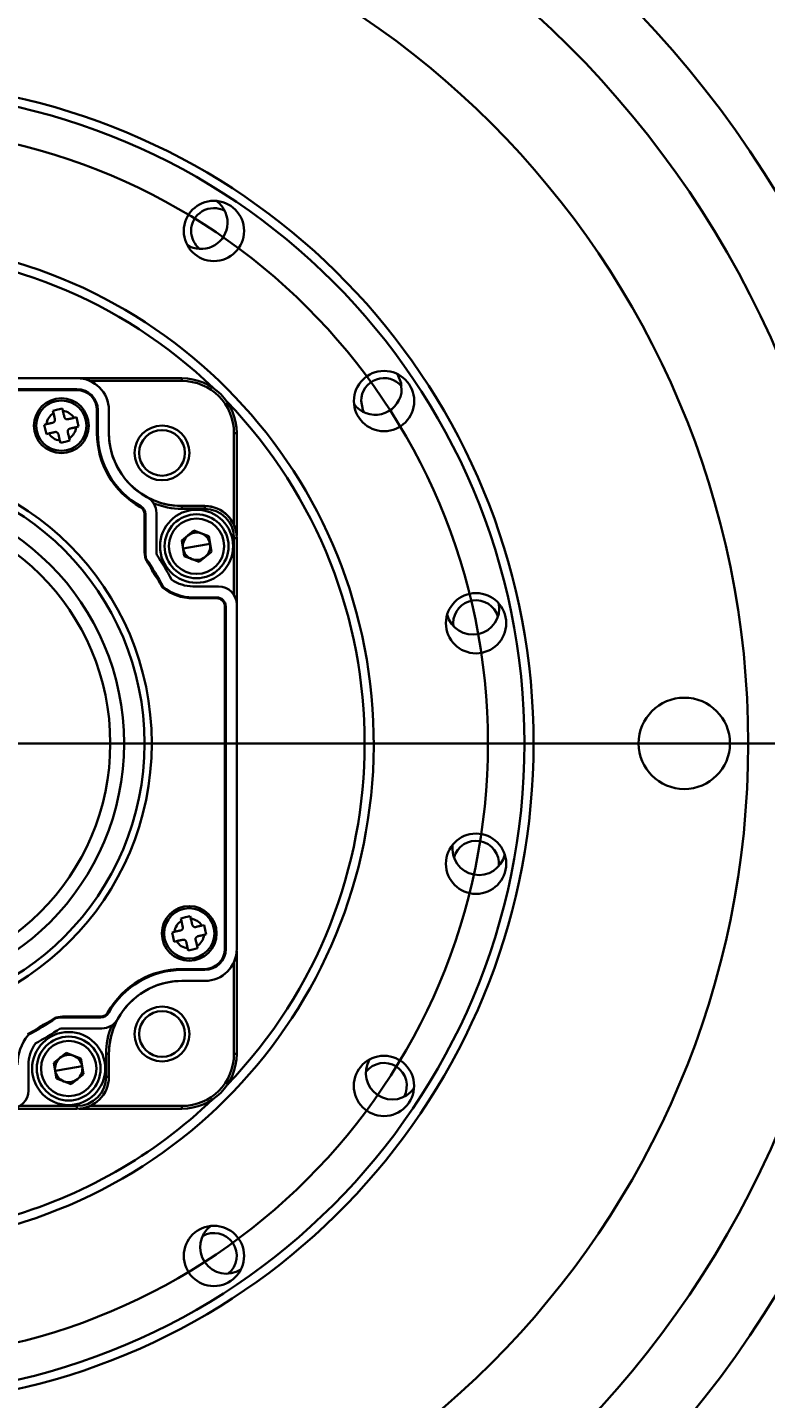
# Model space of a CAD drawing. Header units: millimetres. Extents: x 8 to 22425, y -1213 to 4973.
# Drawn here: x 10122.4 to 10203.2, y 3677.3 to 3827.5 of the extents above; entities that cross this region are included whole.
import ezdxf

# ---------------------------------------------------------------- set-up
doc = ezdxf.new("R2010")
doc.units = ezdxf.units.MM
doc.header["$PDSIZE"] = -1
doc.styles.get("Standard").update_dxf_attribs({"font": 'hyswlongfangsong.ttf'})
doc.dimstyles.new('ISO-25', dxfattribs={"dimscale": 25, "dimtxt": 3.5, "dimasz": 1.6, "dimexe": 1.25, "dimexo": 0.625, "dimtad": 1, "dimdec": 0, "dimzin": 9, "dimdsep": 46, "dimtxsty": 'Standard', "dimcen": 2.5, "dimadec": 0, "dimazin": 2, "dimtfac": 1, "dimtdec": 0, "dimtofl": 0, "dimtmove": 0, "dimatfit": 3, "dimfxl": 1, "dimarcsym": 0})

# ---------------------------------------------------------------- blocks, each defined once
blk = doc.blocks.new('*D170')
at = {"color": 0, "lineweight": -2, "transparency": 16777216}
for p, q in [((10120.92, 3749.07), (10816.81, 3749.07)), ((10785.56, 3709.07), (10785.56, 3165.07)), ((10540.92, 3125.07), (10816.81, 3125.07))]:
    blk.add_line(p, q, dxfattribs=at)
at = {"color": 0, "transparency": 16777216}
for points in [[(10778.89, 3709.07), (10792.22, 3709.07), (10785.56, 3749.07)], [(10778.89, 3165.07), (10792.22, 3165.07), (10785.56, 3125.07)]]:
    blk.add_solid(points, dxfattribs=at)
at = {"layer": 'Defpoints', "color": 0, "transparency": 16777216}
for p in [(10105.3, 3749.07), (10525.3, 3125.07), (10785.56, 3125.07)]:
    blk.add_point(p, dxfattribs=at)
at = {"color": 0, "transparency": 16777216, "insert": (10726.18, 3457.98), "char_height": 87.5, "attachment_point": 5, "rotation": 90}
blk.add_mtext('624', dxfattribs=at)
blk = doc.blocks.new('*D171')
at = {"color": 0, "lineweight": -2, "transparency": 16777216}
for p, q in [((10105.3, 3733.44), (10105.3, 3579.8)), ((10255.3, 3568.49), (10255.3, 3642.3)), ((10105.3, 3611.05), (9867.77, 3611.05)), ((10215.3, 3611.05), (10145.3, 3611.05))]:
    blk.add_line(p, q, dxfattribs=at)
at = {"color": 0, "transparency": 16777216}
for points in [[(10145.3, 3617.72), (10145.3, 3604.38), (10105.3, 3611.05)], [(10215.3, 3617.72), (10215.3, 3604.38), (10255.3, 3611.05)]]:
    blk.add_solid(points, dxfattribs=at)
at = {"layer": 'Defpoints', "color": 0, "transparency": 16777216}
for p in [(10105.3, 3749.07), (10255.3, 3611.05), (10255.3, 3552.87)]:
    blk.add_point(p, dxfattribs=at)
at = {"color": 0, "transparency": 16777216, "insert": (9939.68, 3670.42), "char_height": 87.5, "attachment_point": 5}
blk.add_mtext('150', dxfattribs=at)
blk = doc.blocks.new('*D173')
at = {"color": 0, "lineweight": -2, "transparency": 16777216}
for p, q in [((10120.92, 4329.07), (10815.43, 4329.07)), ((10784.18, 4289.07), (10784.18, 3789.07)), ((10120.92, 3749.07), (10815.43, 3749.07))]:
    blk.add_line(p, q, dxfattribs=at)
at = {"color": 0, "transparency": 16777216}
for points in [[(10777.51, 4289.07), (10790.84, 4289.07), (10784.18, 4329.07)], [(10777.51, 3789.07), (10790.84, 3789.07), (10784.18, 3749.07)]]:
    blk.add_solid(points, dxfattribs=at)
at = {"layer": 'Defpoints', "color": 0, "transparency": 16777216}
for p in [(10105.3, 4329.07), (10105.3, 3749.07), (10784.18, 3749.07)]:
    blk.add_point(p, dxfattribs=at)
at = {"color": 0, "transparency": 16777216, "insert": (10724.8, 4039.07), "char_height": 87.5, "attachment_point": 5, "rotation": 90}
blk.add_mtext('580', dxfattribs=at)
blk = doc.blocks.new('*D166')
at = {"color": 0, "lineweight": -2, "transparency": 16777216}
for p, q in [((9326.47, 4493.01), (8516.99, 4493.01)), ((8548.24, 3165.07), (8548.24, 4453.01)), ((10149.67, 3125.07), (8516.99, 3125.07))]:
    blk.add_line(p, q, dxfattribs=at)
at = {"color": 0, "transparency": 16777216}
for points in [[(8541.57, 4453.01), (8554.91, 4453.01), (8548.24, 4493.01)], [(8541.57, 3165.07), (8554.91, 3165.07), (8548.24, 3125.07)]]:
    blk.add_solid(points, dxfattribs=at)
at = {"layer": 'Defpoints', "color": 0, "transparency": 16777216}
for p in [(8548.24, 4493.01), (9342.1, 4493.01), (10165.3, 3125.07)]:
    blk.add_point(p, dxfattribs=at)
at = {"color": 0, "transparency": 16777216, "insert": (8488.87, 3809.04), "char_height": 87.5, "attachment_point": 5, "rotation": 90}
blk.add_mtext('1368', dxfattribs=at)

msp = doc.modelspace()

# ---------------------------------------------------------------- linework, layer by layer
at = {"color": 161, "lineweight": 30, "true_color": 0x67adff}
for p, q in [((10082.8, 3789.08), (10127.8, 3789.07)), ((10090.1, 3789.07), (10127.8, 3789.06)), ((10128.07, 3789.06), (10139.3, 3789.06)), ((10139.3, 3788.76), (10129.24, 3788.76)), ((10090.3, 3787.87), (10127.8, 3787.86)), ((10127.8, 3787.76), (10090.3, 3787.77)), ((10125.7, 3785.62), (10125.18, 3785.5)), ((10126.21, 3785.74), (10125.7, 3785.62)), ((10126.27, 3785.48), (10126.21, 3785.74)), ((10130, 3783.06), (10130, 3785.56)), ((10130.1, 3785.56), (10130.1, 3783.06)), ((10131.3, 3785.56), (10131.3, 3783.06)), ((10131.31, 3785.56), (10131.31, 3783.06)), ((10125.18, 3785.5), (10125.24, 3785.24)), ((10127.74, 3784.78), (10127.48, 3784.72)), ((10127.97, 3783.76), (10127.74, 3784.78)), ((10124.48, 3784.03), (10124.23, 3783.97)), ((10124.23, 3783.97), (10124.46, 3782.95)), ((10124.46, 3782.95), (10124.72, 3783.01)), ((10127.72, 3783.7), (10127.97, 3783.76)), ((10145, 3773.01), (10145, 3783.06)), ((10145.3, 3783.06), (10145.3, 3771.83)), ((10125.93, 3782.25), (10125.99, 3781.99)), ((10125.99, 3781.99), (10126.5, 3782.11)), ((10126.5, 3782.11), (10127.02, 3782.23)), ((10127.02, 3782.23), (10126.96, 3782.49)), ((10141.8, 3775.07), (10139.3, 3775.07)), ((10139.3, 3775.06), (10141.8, 3775.06)), ((10135.2, 3770.26), (10135.2, 3774.17)), ((10135.3, 3774.17), (10135.3, 3770.26)), ((10136.5, 3770.26), (10136.5, 3774.29)), ((10141.8, 3774.76), (10139.3, 3774.76)), ((10139.28, 3771.28), (10140.62, 3772.37)), ((10140.62, 3772.37), (10142.24, 3771.76)), ((10139.56, 3769.57), (10139.28, 3771.28)), ((10140.9, 3770.66), (10139.42, 3770.42)), ((10140.9, 3770.66), (10142.38, 3770.91)), ((10142.24, 3771.76), (10142.52, 3770.05)), ((10145, 3765.32), (10145, 3771.56)), ((10145.3, 3771.56), (10145.3, 3764.26)), ((10145.31, 3726.56), (10145.31, 3771.56)), ((10141.18, 3768.95), (10139.56, 3769.57)), ((10142.52, 3770.05), (10141.18, 3768.95)), ((10143.3, 3766.26), (10140.5, 3766.26)), ((10140.5, 3765.06), (10143.1, 3765.06)), ((10143.1, 3764.96), (10140.5, 3764.96)), ((10144, 3726.56), (10144, 3764.06)), ((10144.1, 3764.06), (10144.1, 3726.56)), ((10145.3, 3764.26), (10145.3, 3726.56)), ((10169, 3762.24), (10169.02, 3761.91)), ((10139.69, 3730.02), (10139.18, 3729.9)), ((10140.21, 3730.14), (10139.69, 3730.02)), ((10140.27, 3729.88), (10140.21, 3730.14)), ((10139.18, 3729.9), (10139.24, 3729.64)), ((10141.73, 3729.18), (10141.48, 3729.12)), ((10141.97, 3728.15), (10141.73, 3729.18)), ((10138.48, 3728.43), (10138.23, 3728.37)), ((10138.23, 3728.37), (10138.46, 3727.35)), ((10138.46, 3727.35), (10138.72, 3727.41)), ((10141.71, 3728.1), (10141.97, 3728.15)), ((10139.92, 3726.65), (10139.98, 3726.39)), ((10139.98, 3726.39), (10140.5, 3726.51)), ((10140.5, 3726.51), (10141.02, 3726.63)), ((10141.02, 3726.63), (10140.96, 3726.89)), ((10145.3, 3726.3), (10145.3, 3715.06)), ((10139.3, 3724.36), (10141.8, 3724.36)), ((10141.8, 3724.26), (10139.3, 3724.26)), ((10145, 3715.06), (10145, 3725.12)), ((10141.8, 3723.06), (10139.3, 3723.06)), ((10139.3, 3723.05), (10141.8, 3723.05)), ((10126.5, 3719.16), (10130.41, 3719.16)), ((10130.41, 3719.06), (10126.5, 3719.06)), ((10126.5, 3717.86), (10130.52, 3717.86)), ((10125.28, 3714.08), (10126.62, 3715.17)), ((10126.62, 3715.17), (10128.24, 3714.56)), ((10131, 3712.56), (10131, 3715.06)), ((10131.3, 3715.06), (10131.3, 3712.56)), ((10131.31, 3712.56), (10131.31, 3715.06)), ((10122.5, 3711.07), (10122.5, 3713.87)), ((10125.56, 3712.37), (10125.28, 3714.08)), ((10126.9, 3713.46), (10128.38, 3713.71)), ((10128.24, 3714.56), (10128.52, 3712.85)), ((10126.9, 3713.46), (10125.42, 3713.22)), ((10127.18, 3711.76), (10125.56, 3712.37)), ((10128.52, 3712.85), (10127.18, 3711.76)), ((10127.8, 3709.05), (10097.3, 3709.06)), ((10127.8, 3709.06), (10120.5, 3709.07)), ((10121.55, 3709.37), (10127.8, 3709.36)), ((10139.3, 3709.06), (10128.06, 3709.06)), ((10129.24, 3709.36), (10139.3, 3709.36))]:
    msp.add_line(p, q, dxfattribs=at)
msp.add_line((10255.3, 3749.07), (10105.3, 3749.07))
at = {"color": 161, "lineweight": 30, "true_color": 0x67adff, "flags": 128}
for points in [[(10139.3, 3789.06), (10139.3, 3789.06), (10139.3, 3789.04), (10139.3, 3789.01), (10139.3, 3788.98), (10139.3, 3788.93), (10139.3, 3788.88), (10139.3, 3788.82), (10139.3, 3788.76)], [(10162.92, 3789.5), (10163.32, 3788.52), (10163.33, 3787.46)], [(10158.92, 3786.57), (10159.11, 3785.61), (10159.26, 3785.32)], [(10125.17, 3784.19), (10125.09, 3784.17), (10125, 3784.15), (10124.91, 3784.13), (10124.83, 3784.11), (10124.74, 3784.09), (10124.66, 3784.07), (10124.57, 3784.05), (10124.48, 3784.03)], [(10125.24, 3785.24), (10125.26, 3785.16), (10125.28, 3785.07), (10125.3, 3784.99), (10125.32, 3784.9), (10125.34, 3784.81), (10125.36, 3784.72), (10125.38, 3784.64), (10125.4, 3784.55)], [(10126.43, 3784.79), (10126.41, 3784.87), (10126.39, 3784.96), (10126.37, 3785.05), (10126.35, 3785.14), (10126.33, 3785.22), (10126.31, 3785.31), (10126.29, 3785.39), (10126.27, 3785.48)], [(10127.48, 3784.72), (10127.4, 3784.7), (10127.31, 3784.68), (10127.23, 3784.66), (10127.14, 3784.64), (10127.05, 3784.62), (10126.97, 3784.6), (10126.88, 3784.58), (10126.79, 3784.56)], [(10124.72, 3783.01), (10124.81, 3783.03), (10124.89, 3783.05), (10124.98, 3783.07), (10125.06, 3783.09), (10125.15, 3783.11), (10125.24, 3783.13), (10125.32, 3783.15), (10125.41, 3783.17)], [(10125.77, 3782.94), (10125.79, 3782.85), (10125.81, 3782.77), (10125.83, 3782.68), (10125.85, 3782.59), (10125.87, 3782.51), (10125.89, 3782.42), (10125.91, 3782.33), (10125.93, 3782.25)], [(10126.96, 3782.49), (10126.94, 3782.57), (10126.92, 3782.66), (10126.9, 3782.74), (10126.88, 3782.83), (10126.86, 3782.92), (10126.84, 3783), (10126.82, 3783.09), (10126.8, 3783.18)], [(10127.03, 3783.54), (10127.11, 3783.56), (10127.2, 3783.58), (10127.29, 3783.6), (10127.37, 3783.62), (10127.46, 3783.64), (10127.55, 3783.66), (10127.63, 3783.68), (10127.72, 3783.7)], [(10145.3, 3783.06), (10145.3, 3783.06), (10145.28, 3783.06), (10145.25, 3783.06), (10145.21, 3783.06), (10145.17, 3783.06), (10145.12, 3783.06), (10145.06, 3783.06), (10145, 3783.06)], [(10139.3, 3775.06), (10139.3, 3775.06), (10139.3, 3775.04), (10139.3, 3775.01), (10139.3, 3774.98), (10139.3, 3774.93), (10139.3, 3774.88), (10139.3, 3774.82), (10139.3, 3774.76)], [(10141.8, 3775.06), (10141.8, 3775.06), (10141.8, 3775.04), (10141.8, 3775.01), (10141.8, 3774.98), (10141.8, 3774.93), (10141.8, 3774.88), (10141.8, 3774.82), (10141.8, 3774.76)], [(10145.3, 3771.56), (10145.29, 3771.56), (10145.28, 3771.56), (10145.25, 3771.56), (10145.21, 3771.56), (10145.17, 3771.56), (10145.12, 3771.56), (10145.06, 3771.56), (10145, 3771.56)], [(10139.17, 3728.59), (10139.08, 3728.57), (10139, 3728.55), (10138.91, 3728.53), (10138.82, 3728.51), (10138.74, 3728.49), (10138.65, 3728.47), (10138.57, 3728.45), (10138.48, 3728.43)], [(10139.24, 3729.64), (10139.26, 3729.56), (10139.28, 3729.47), (10139.3, 3729.38), (10139.32, 3729.3), (10139.34, 3729.21), (10139.36, 3729.12), (10139.38, 3729.04), (10139.4, 3728.95)], [(10140.43, 3729.19), (10140.41, 3729.27), (10140.39, 3729.36), (10140.37, 3729.45), (10140.35, 3729.53), (10140.33, 3729.62), (10140.31, 3729.71), (10140.29, 3729.79), (10140.27, 3729.88)], [(10141.48, 3729.12), (10141.39, 3729.1), (10141.31, 3729.08), (10141.22, 3729.06), (10141.14, 3729.04), (10141.05, 3729.02), (10140.96, 3729), (10140.88, 3728.98), (10140.79, 3728.96)], [(10138.72, 3727.41), (10138.8, 3727.43), (10138.89, 3727.45), (10138.97, 3727.47), (10139.06, 3727.49), (10139.15, 3727.51), (10139.23, 3727.53), (10139.32, 3727.55), (10139.41, 3727.57)], [(10139.77, 3727.34), (10139.79, 3727.25), (10139.81, 3727.17), (10139.83, 3727.08), (10139.85, 3726.99), (10139.87, 3726.91), (10139.88, 3726.82), (10139.9, 3726.73), (10139.92, 3726.65)], [(10140.96, 3726.89), (10140.94, 3726.97), (10140.92, 3727.06), (10140.9, 3727.14), (10140.88, 3727.23), (10140.86, 3727.32), (10140.84, 3727.4), (10140.82, 3727.49), (10140.8, 3727.58)], [(10141.02, 3727.94), (10141.11, 3727.96), (10141.2, 3727.98), (10141.28, 3728), (10141.37, 3728.02), (10141.46, 3728.04), (10141.54, 3728.06), (10141.63, 3728.08), (10141.71, 3728.1)], [(10131, 3715.06), (10131.05, 3715.06), (10131.11, 3715.06), (10131.16, 3715.06), (10131.21, 3715.06), (10131.25, 3715.06), (10131.27, 3715.06), (10131.29, 3715.06), (10131.3, 3715.06)], [(10145.3, 3715.06), (10145.29, 3715.06), (10145.27, 3715.06), (10145.25, 3715.06), (10145.21, 3715.06), (10145.16, 3715.06), (10145.11, 3715.06), (10145.05, 3715.06), (10145, 3715.06)], [(10131, 3712.56), (10131.05, 3712.56), (10131.11, 3712.56), (10131.16, 3712.56), (10131.21, 3712.56), (10131.25, 3712.56), (10131.27, 3712.56), (10131.29, 3712.56), (10131.3, 3712.56)], [(10127.8, 3709.36), (10127.8, 3709.31), (10127.8, 3709.25), (10127.8, 3709.2), (10127.8, 3709.15), (10127.8, 3709.12), (10127.8, 3709.09), (10127.8, 3709.07), (10127.8, 3709.06)], [(10139.3, 3709.06), (10139.3, 3709.07), (10139.3, 3709.09), (10139.3, 3709.11), (10139.3, 3709.15), (10139.3, 3709.2), (10139.3, 3709.25), (10139.3, 3709.31), (10139.3, 3709.36)]]:
    msp.add_lwpolyline(points, dxfattribs=at)
at = {"color": 161, "lineweight": 30, "true_color": 0x67adff}
for centre, radius in [((10105.3, 3749.07), 116), ((10105.3, 3749.07), 108), ((10105.3, 3749.07), 96), ((10105.3, 3749.07), 71.5), ((10105.3, 3749.07), 67.5), ((10142.8, 3805.19), 3.3), ((10161.43, 3786.56), 3.3), ((10126.1, 3783.86), 3), ((10126.1, 3783.86), 2.75), ((10137.12, 3780.88), 3), ((10137.12, 3780.88), 2.5), ((10105.3, 3749.07), 30.69), ((10105.3, 3749.07), 29.9), ((10105.3, 3749.07), 27.67), ((10105.3, 3749.07), 26.15), ((10140.9, 3770.66), 4), ((10140.9, 3770.66), 3.5), ((10140.9, 3770.66), 3.03), ((10171.5, 3762.23), 3.3), ((10194.3, 3749.07), 5), ((10171.5, 3735.89), 3.3), ((10140.1, 3728.26), 3), ((10140.1, 3728.26), 2.75), ((10137.12, 3717.24), 3), ((10137.12, 3717.24), 2.5), ((10126.9, 3713.46), 4), ((10126.9, 3713.46), 3.5), ((10126.9, 3713.46), 3.03), ((10161.42, 3711.56), 3.3), ((10142.8, 3692.94), 3.3)]:
    msp.add_circle(centre, radius, dxfattribs=at)
for centre, radius, start, end in [((10105.3, 3749.07), 72.5, 276.7288, 83.263), ((10141.39, 3806.11), 2.9, 350.1764, 54.851), ((10142.8, 3805.19), 2.5, 61.493, 180), ((10141.39, 3806.11), 2.9, 239.0712, 350.1764), ((10142.8, 3805.19), 2.5, 180, 232.4333), ((10105.3, 3749.07), 55, 275.0549, 89.9959), ((10105.3, 3749.07), 54, 46.1159, 89.9959), ((10127.8, 3785.56), 3.51, 359.9959, 89.9959), ((10127.8, 3785.56), 3.5, 359.9959, 89.9959), ((10139.3, 3783.06), 6, 359.9959, 89.9959), ((10139.3, 3783.06), 5.7, 359.9959, 89.9959), ((10161.42, 3786.57), 2.5, 38.993, 180), ((10127.8, 3785.56), 2.3, 359.9959, 89.9959), ((10127.8, 3785.56), 2.2, 359.9959, 89.9959), ((10160.47, 3787.95), 2.9, 216.5712, 350.1764), ((10105.3, 3749.07), 54, 316.1159, 43.8758), ((10126.1, 3783.86), 1.63, 121.9646, 174.08), ((10126.1, 3783.86), 1.63, 31.7782, 83.8936), ((10126.1, 3783.86), 1.63, 211.7782, 263.8936), ((10126.1, 3783.86), 1.63, 301.9646, 354.08), ((10139.3, 3783.06), 9.3, 179.9959, 240.6424), ((10139.3, 3783.06), 9.2, 179.9959, 240.6424), ((10139.3, 3783.06), 8, 179.9959, 241.3105), ((10139.3, 3783.06), 7.99, 179.9959, 269.9959), ((10134.3, 3774.17), 1, 359.9959, 60.6424), ((10134.5, 3774.29), 2, 359.9959, 61.3105), ((10139.3, 3783.06), 8, 241.3105, 269.9959), ((10139.3, 3783.06), 8.3, 247.9401, 269.9959), ((10141.8, 3771.56), 3.51, 359.9959, 89.9959), ((10141.8, 3771.56), 3.5, 359.9959, 89.9959), ((10134.3, 3774.17), 0.9, 359.9959, 60.6424), ((10141.8, 3771.56), 3.2, 359.9959, 89.9959), ((10140.9, 3770.66), 1.5, 69.3129, 129.3129), ((10140.9, 3770.66), 1.5, 9.3129, 69.3129), ((10140.9, 3770.66), 1.5, 129.3129, 189.3129), ((10140.9, 3770.66), 1.5, 309.3129, 9.3129), ((10140.5, 3770.26), 5.3, 179.9959, 191.2289), ((10140.5, 3770.26), 5.2, 179.9959, 191.0091), ((10105.3, 3749.07), 36.15, 32.1927, 33.9056), ((10105.3, 3749.07), 36.25, 28.2369, 33.8737), ((10140.5, 3770.26), 4, 179.9959, 187.7807), ((10105.3, 3749.07), 37.45, 28.6364, 33.4741), ((10140.9, 3770.66), 1.5, 189.3129, 249.3129), ((10140.9, 3770.66), 1.5, 249.3129, 309.3129), ((10140.5, 3770.26), 5, 202.804, 219.3066), ((10105.3, 3749.07), 36.15, 28.205, 29.9179), ((10140.5, 3770.26), 5.3, 230.8817, 269.9959), ((10140.5, 3770.26), 5.2, 231.1015, 269.9959), ((10140.5, 3770.26), 4, 234.3299, 269.9959), ((10143.3, 3764.26), 2, 359.9959, 89.9959), ((10143.1, 3764.06), 1, 359.9959, 89.9959), ((10143.1, 3764.06), 0.9, 359.9959, 89.9959), ((10171.5, 3762.24), 2.5, 16.493, 180), ((10171.15, 3763.88), 2.9, 194.0712, 9.851), ((10171.81, 3737.55), 2.9, 171.5712, 347.351), ((10171.5, 3735.9), 2.5, 353.993, 164.9333), ((10140.1, 3728.26), 1.62, 121.9646, 174.08), ((10140.1, 3728.26), 1.62, 31.7782, 83.8936), ((10140.1, 3728.26), 1.63, 211.7782, 263.8936), ((10140.1, 3728.26), 1.63, 301.9646, 354.08), ((10141.8, 3726.56), 3.5, 269.9959, 359.9959), ((10141.8, 3726.56), 2.3, 269.9959, 359.9959), ((10141.8, 3726.56), 2.2, 269.9959, 359.9959), ((10141.8, 3726.56), 3.51, 269.9959, 359.9959), ((10139.3, 3715.06), 9.3, 89.9959, 150.6424), ((10139.3, 3715.06), 9.2, 89.9959, 150.6424), ((10139.3, 3715.06), 7.99, 89.9959, 179.9959), ((10139.3, 3715.06), 8, 89.9959, 151.3105), ((10130.41, 3720.06), 0.9, 269.9959, 330.6424), ((10130.41, 3720.06), 1, 269.9959, 330.6424), ((10105.3, 3749.07), 36.25, 298.2369, 303.8737), ((10126.5, 3713.86), 5, 112.804, 129.3066), ((10105.3, 3749.07), 36.15, 302.1927, 303.9056), ((10126.5, 3713.86), 5.3, 89.9959, 101.2289), ((10126.5, 3713.86), 5.2, 89.9959, 101.0091), ((10130.52, 3719.86), 2, 269.9959, 331.3105), ((10139.3, 3715.06), 8.3, 157.9401, 179.9959), ((10139.3, 3715.06), 8, 151.3105, 179.9959), ((10126.5, 3713.86), 5.2, 141.1015, 179.9959), ((10105.3, 3749.07), 36.15, 298.205, 299.9179), ((10105.3, 3749.07), 37.45, 298.6364, 303.4741), ((10126.5, 3713.86), 4, 89.9959, 97.7807), ((10126.5, 3713.86), 4, 144.3299, 179.9959), ((10139.3, 3715.06), 5.7, 269.9959, 359.9959), ((10139.3, 3715.06), 6, 269.9959, 359.9959), ((10126.9, 3713.46), 1.5, 129.3129, 189.3129), ((10126.9, 3713.46), 1.5, 69.3129, 129.3129), ((10126.9, 3713.46), 1.5, 9.3129, 69.3129), ((10126.9, 3713.46), 1.5, 309.3129, 9.3129), ((10162.34, 3712.97), 2.9, 149.0712, 324.851), ((10161.42, 3711.57), 2.5, 331.493, 142.4333), ((10126.9, 3713.46), 1.5, 189.3129, 249.3129), ((10126.9, 3713.46), 1.5, 249.3129, 309.3129), ((10127.8, 3712.56), 3.2, 269.9959, 359.9959), ((10127.8, 3712.56), 3.5, 269.9959, 359.9959), ((10127.8, 3712.56), 3.51, 269.9959, 359.9959), ((10120.5, 3711.07), 2, 269.9959, 359.9959), ((10105.3, 3749.07), 54, 285.419, 313.8758), ((10144.19, 3693.89), 2.9, 126.5712, 302.351), ((10142.8, 3692.94), 2.5, 308.993, 119.9333)]:
    msp.add_arc(centre, radius, start, end, dxfattribs=at)
for points, knots in [([(10125.4, 3784.55), (10125.4, 3784.52), (10125.41, 3784.45), (10125.38, 3784.35), (10125.33, 3784.27), (10125.25, 3784.21), (10125.2, 3784.2), (10125.17, 3784.19)], [0, 0, 0, 0, 0.213337, 0.426744, 0.638252, 0.848949, 1, 1, 1, 1]), ([(10126.79, 3784.56), (10126.76, 3784.56), (10126.69, 3784.55), (10126.59, 3784.58), (10126.51, 3784.64), (10126.46, 3784.71), (10126.44, 3784.77), (10126.43, 3784.79)], [0, 0, 0, 0, 0.213382, 0.426835, 0.63838, 0.849071, 1, 1, 1, 1]), ([(10125.41, 3783.17), (10125.44, 3783.17), (10125.51, 3783.18), (10125.61, 3783.15), (10125.69, 3783.09), (10125.75, 3783.02), (10125.76, 3782.96), (10125.77, 3782.94)], [0, 0, 0, 0, 0.2133804, 0.426838, 0.6383608, 0.8490736, 1, 1, 1, 1]), ([(10126.8, 3783.18), (10126.8, 3783.21), (10126.79, 3783.28), (10126.82, 3783.38), (10126.88, 3783.46), (10126.95, 3783.52), (10127, 3783.53), (10127.03, 3783.54)], [0, 0, 0, 0, 0.2133125, 0.4267196, 0.6382365, 0.8489423, 1, 1, 1, 1]), ([(10139.4, 3728.95), (10139.4, 3728.92), (10139.41, 3728.85), (10139.38, 3728.75), (10139.32, 3728.67), (10139.25, 3728.61), (10139.19, 3728.6), (10139.17, 3728.59)], [0, 0, 0, 0, 0.213315, 0.426728, 0.638247, 0.848941, 1, 1, 1, 1]), ([(10140.79, 3728.96), (10140.76, 3728.96), (10140.69, 3728.95), (10140.59, 3728.98), (10140.51, 3729.04), (10140.45, 3729.11), (10140.44, 3729.16), (10140.43, 3729.19)], [0, 0, 0, 0, 0.213352, 0.426829, 0.638355, 0.849071, 1, 1, 1, 1]), ([(10139.41, 3727.57), (10139.44, 3727.57), (10139.51, 3727.58), (10139.6, 3727.55), (10139.69, 3727.49), (10139.74, 3727.42), (10139.76, 3727.36), (10139.77, 3727.34)], [0, 0, 0, 0, 0.213369, 0.426825, 0.638385, 0.849069, 1, 1, 1, 1]), ([(10140.8, 3727.58), (10140.79, 3727.61), (10140.79, 3727.68), (10140.81, 3727.78), (10140.87, 3727.86), (10140.95, 3727.91), (10141, 3727.93), (10141.02, 3727.94)], [0, 0, 0, 0, 0.213337, 0.426741, 0.63825, 0.848948, 1, 1, 1, 1])]:
    msp.add_open_spline(points, degree=3, knots=knots, dxfattribs=at)

# ---------------------------------------------------------------- dimensions: what is measured, and where the dimension line sits
dim = msp.add_linear_dim(base=(8548.24, 4493.01), p1=(10165.3, 3125.07), p2=(9342.1, 4493.01), angle=90, dimstyle='ISO-25')
dim.commit()
dim.dimension.update_dxf_attribs({"geometry": '*D166', "text_midpoint": (8488.87, 3809.04)})
dim = msp.add_aligned_dim(p1=(10105.3, 4329.07), p2=(10105.3, 3749.07), distance=678.88, dimstyle='ISO-25')
dim.commit()
dim.dimension.update_dxf_attribs({"geometry": '*D173', "text_midpoint": (10724.8, 4039.07)})
dim = msp.add_linear_dim(base=(10255.3, 3611.05), p1=(10105.3, 3749.07), p2=(10255.3, 3552.87), dimstyle='ISO-25')
dim.commit()
dim.dimension.update_dxf_attribs({"geometry": '*D171', "text_midpoint": (9939.68, 3611.05), "dimtype": 160})
dim = msp.add_linear_dim(base=(10785.56, 3125.07), p1=(10105.3, 3749.07), p2=(10525.3, 3125.07), angle=90, dimstyle='ISO-25')
dim.commit()
dim.dimension.update_dxf_attribs({"geometry": '*D170', "text_midpoint": (10785.56, 3457.98), "dimtype": 160})

doc.saveas('drawing.dxf')
